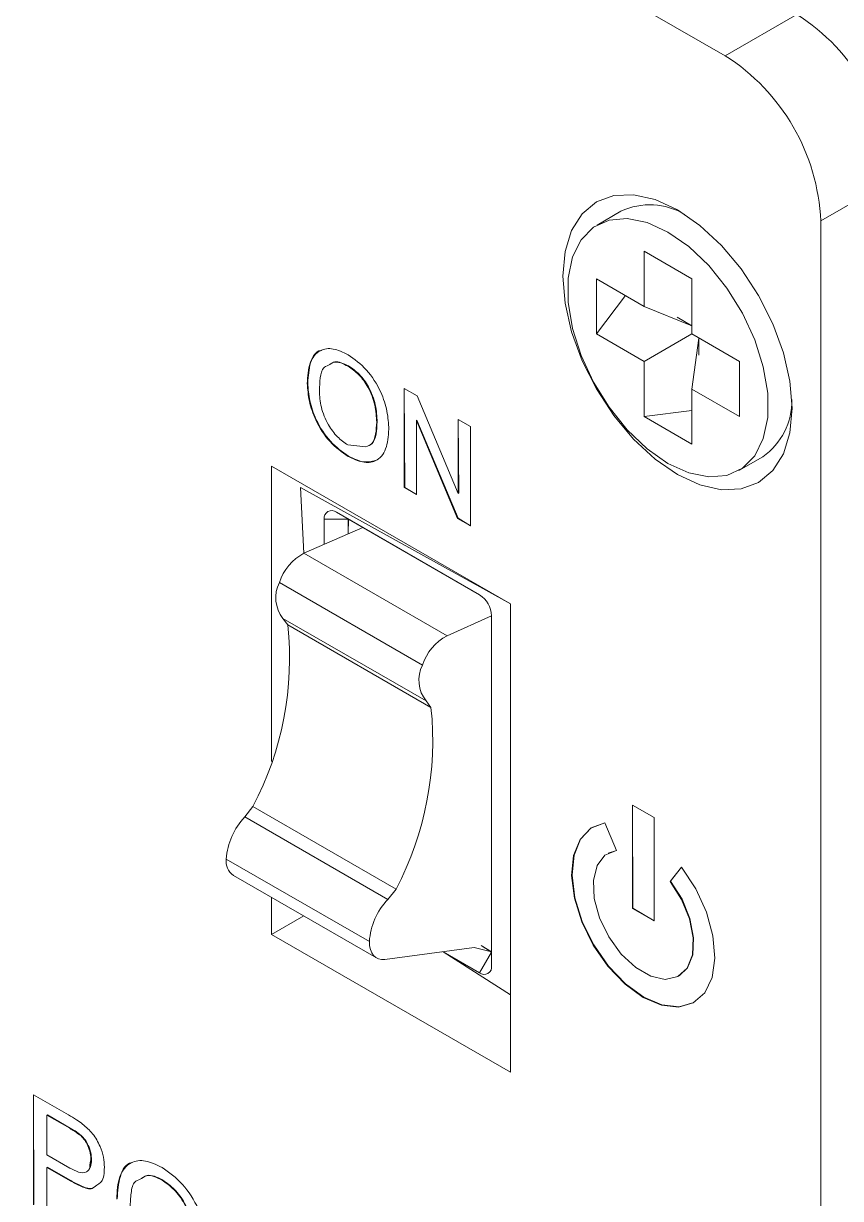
# Model space of a CAD drawing. Header units: millimetres. Extents: x 2 to 278, y 1 to 215.
# Drawn here: x 249.41 to 255.45, y 168.92 to 177.63 of the extents above; entities that cross this region are included whole.
import ezdxf

# ---------------------------------------------------------------- set-up
doc = ezdxf.new("R2010")
doc.units = ezdxf.units.MM

msp = doc.modelspace()

# ---------------------------------------------------------------- linework, layer by layer
at = {"color": 7, "linetype": 'Continuous', "lineweight": 18}
for p, q in [((254.6012, 177.3881), (213.2354, 201.2681)), ((254.6012, 177.3881), (255.1315, 177.6943)), ((255.3083, 176.1634), (255.8386, 176.4695)), ((253.8287, 176.2357), (253.652, 176.1336)), ((255.3083, 157.9137), (255.3083, 176.1634)), ((254.3537, 175.7346), (254.0001, 175.9387)), ((254.0001, 175.9387), (254.0001, 175.5304)), ((253.6466, 175.7345), (254.0001, 175.5304)), ((253.6466, 175.7345), (253.6466, 175.3263)), ((254.3537, 175.7346), (254.3537, 175.3263)), ((253.6466, 175.3263), (253.8618, 175.6103)), ((254.3537, 175.3875), (254.0001, 175.5304)), ((254.244, 175.4509), (254.3537, 175.3875)), ((253.6466, 175.3263), (254.0001, 175.1222)), ((254.0001, 175.1222), (254.3537, 175.3263)), ((254.7073, 175.1222), (254.3537, 175.3263)), ((254.4067, 175.2957), (254.3537, 174.9181)), ((254.4067, 175.2957), (254.4067, 175.1691)), ((254.0001, 175.1222), (254.0001, 174.7139)), ((254.7073, 174.714), (254.7073, 175.1222)), ((251.8125, 175.0889), (251.809, 175.0869)), ((251.5098, 174.9619), (251.5062, 174.9599)), ((252.2242, 174.9226), (252.3191, 174.8678)), ((252.2242, 174.1877), (252.2242, 174.9226)), ((252.2278, 174.1897), (252.2242, 174.9226)), ((252.3191, 174.8678), (252.624, 174.1434)), ((254.3537, 174.5098), (254.3537, 174.9181)), ((254.7073, 174.714), (254.3537, 174.9181)), ((254.3537, 174.7583), (254.0001, 174.7139)), ((252.0238, 174.6745), (252.0202, 174.6724)), ((252.3175, 174.6863), (252.314, 174.6842)), ((252.314, 174.6842), (252.314, 174.1359)), ((252.6189, 173.9598), (252.314, 174.6842)), ((252.6224, 173.9619), (252.3175, 174.6863)), ((252.624, 174.6918), (252.7138, 174.64)), ((252.624, 174.1434), (252.624, 174.6918)), ((252.6275, 174.1455), (252.624, 174.6918)), ((254.0001, 174.7139), (254.3537, 174.5098)), ((252.7138, 174.64), (252.7138, 173.9051)), ((251.8077, 174.5035), (251.9411, 174.4911)), ((251.8117, 174.4205), (251.8081, 174.4185)), ((254.7019, 174.3149), (254.8787, 174.417)), ((253.0102, 173.3257), (251.2424, 174.3462)), ((251.2424, 174.3462), (251.2424, 172.1591)), ((251.4569, 174.189), (251.482, 173.7015)), ((253.0102, 173.3257), (251.4569, 174.189)), ((251.4569, 174.189), (251.4569, 174.189)), ((252.2278, 174.1897), (252.2242, 174.1877)), ((252.314, 174.1359), (252.2242, 174.1877)), ((252.314, 174.1359), (252.2278, 174.1897)), ((252.6275, 174.1455), (252.624, 174.1434)), ((251.7218, 174.005), (252.7815, 173.3933)), ((252.6224, 173.9619), (252.6189, 173.9598)), ((252.7138, 173.9051), (252.6224, 173.9619)), ((251.9178, 173.8919), (251.482, 173.7015)), ((251.632, 173.9531), (251.8085, 173.9549)), ((251.632, 173.767), (251.632, 173.9531)), ((251.8085, 173.9549), (251.8085, 173.8441)), ((251.8085, 173.8441), (251.8116, 173.9531)), ((251.8116, 173.9531), (252.7815, 173.3933)), ((252.7138, 173.9051), (252.6189, 173.9598)), ((252.5417, 173.0897), (251.482, 173.7015)), ((251.2999, 173.4838), (252.3596, 172.872)), ((253.0102, 169.8554), (253.0102, 173.3257)), ((251.3262, 173.2187), (252.3859, 172.607)), ((251.3627, 173.1697), (251.3262, 173.2187)), ((252.8713, 173.2377), (252.5417, 173.0897)), ((252.8713, 173.2377), (252.8713, 170.6452)), ((251.3627, 173.1697), (252.4224, 172.558)), ((252.3859, 172.607), (252.4224, 172.558)), ((251.0438, 171.7476), (251.1045, 171.8248)), ((252.1642, 171.2131), (251.1045, 171.8248)), ((253.9145, 171.834), (254.0736, 171.7421)), ((253.9145, 171.834), (253.9145, 171.0685)), ((253.9145, 171.834), (253.918, 171.0705)), ((252.1035, 171.1359), (251.0438, 171.7476)), ((253.7952, 171.4994), (253.7099, 171.7037)), ((254.0736, 171.7421), (254.0736, 170.9766)), ((253.7952, 171.4994), (253.7351, 171.4793)), ((253.7351, 171.4793), (253.7351, 171.4793)), ((251.9663, 170.8236), (250.9066, 171.4353)), ((254.1929, 171.2697), (254.2782, 171.3757)), ((254.1965, 171.2718), (254.2782, 171.3757)), ((250.9592, 171.3144), (252.0189, 170.7027)), ((254.1965, 171.2718), (254.1929, 171.2697)), ((252.1642, 171.2131), (252.1035, 171.1359)), ((251.2424, 171.1509), (251.2424, 170.8759)), ((251.4806, 171.0134), (251.2424, 170.8759)), ((253.918, 171.0705), (253.9145, 171.0685)), ((253.9145, 171.0685), (254.0736, 170.9766)), ((253.918, 171.0705), (254.0736, 170.9766)), ((251.2424, 170.8759), (253.0102, 169.8554)), ((252.0813, 170.6918), (252.7428, 170.7795)), ((252.7815, 170.5933), (252.512, 170.7489)), ((252.512, 170.7489), (253.0102, 170.4302)), ((252.7428, 170.7795), (252.8713, 170.7489)), ((252.8713, 170.7453), (252.7815, 170.5933)), ((252.7931, 170.794), (252.8713, 170.7453)), ((252.8713, 170.7489), (252.7931, 170.794)), ((254.2601, 170.5699), (254.2601, 170.5699)), ((249.4787, 169.6894), (249.7385, 169.5394)), ((249.4787, 168.8728), (249.4787, 169.6894)), ((249.4823, 168.8749), (249.4787, 169.6894)), ((249.582, 169.5396), (249.5785, 169.5376)), ((249.7473, 169.4401), (249.5785, 169.5376)), ((249.5785, 169.5376), (249.5785, 169.2445)), ((249.7508, 169.4422), (249.582, 169.5396)), ((249.7508, 169.4422), (249.7473, 169.4401)), ((249.8323, 169.388), (249.8288, 169.3859)), ((249.5785, 169.2445), (249.749, 169.146)), ((249.9084, 169.2075), (249.9048, 169.2054)), ((249.582, 169.1523), (249.5785, 169.1503)), ((249.5785, 169.1503), (249.5785, 168.8153)), ((249.7517, 169.0503), (249.5785, 169.1503)), ((249.7552, 169.0523), (249.582, 169.1523)), ((249.7552, 169.0523), (249.7517, 169.0503)), ((250.4351, 169.0576), (250.4316, 169.0556))]:
    msp.add_line(p, q, dxfattribs=at)
at = {"color": 7, "linetype": 'Continuous', "lineweight": 18, "flags": 128}
for points in [[(254.2476, 174.2852), (254.4132, 174.2085), (254.5724, 174.1724), (254.7191, 174.1782), (254.8476, 174.2258), (254.9532, 174.3134), (255.0316, 174.4376), (255.0799, 174.5935), (255.0962, 174.7752), (255.0799, 174.9758), (255.0316, 175.1875), (254.9532, 175.4022), (254.8476, 175.6116), (254.7191, 175.8077), (254.5724, 175.9829), (254.4132, 176.1305), (254.2476, 176.2449), (254.0821, 176.3217), (253.9229, 176.3578), (253.7762, 176.3519), (253.6476, 176.3043), (253.5421, 176.2167), (253.4637, 176.0926), (253.4154, 175.9367), (253.3991, 175.7549), (253.4154, 175.5544), (253.4637, 175.3427), (253.5421, 175.128), (253.6476, 174.9186), (253.7762, 174.7225), (253.9229, 174.5473), (254.0821, 174.3996), (254.2476, 174.2852)], [(254.1769, 176.0816), (254.3313, 175.9738), (254.4789, 175.8332), (254.6133, 175.666), (254.7287, 175.4794), (254.8199, 175.2818), (254.883, 175.0816), (254.9153, 174.8876), (254.9153, 174.7084), (254.883, 174.5517), (254.8199, 174.4244), (254.7287, 174.332), (254.6133, 174.2787), (254.4789, 174.2667), (254.3313, 174.2965), (254.1769, 174.3669), (254.0226, 174.4747), (253.8749, 174.6153), (253.7405, 174.7826), (253.6252, 174.9691), (253.5339, 175.1668), (253.4708, 175.367), (253.4385, 175.5609), (253.4385, 175.7401), (253.4708, 175.8968), (253.5339, 176.0241), (253.6252, 176.1165), (253.7405, 176.1698), (253.8749, 176.1818), (254.0226, 176.152), (254.1769, 176.0816)], [(253.7099, 171.7037), (253.6052, 171.6635), (253.5262, 171.581), (253.478, 171.4616), (253.4639, 171.3133), (253.4848, 171.1458), (253.5393, 170.9701), (253.6238, 170.7979), (253.7327, 170.6405), (253.8589, 170.5084), (253.994, 170.4102), (254.1292, 170.3524), (254.2554, 170.3388), (254.3643, 170.3704), (254.4488, 170.445), (254.5033, 170.5577), (254.5242, 170.7012), (254.5101, 170.8658), (254.4619, 171.0408), (254.3829, 171.2146), (254.2782, 171.3757)], [(253.7099, 171.7037), (253.6088, 171.6655), (253.5297, 171.583), (253.4815, 171.4637), (253.4674, 171.3153), (253.4883, 171.1478), (253.5428, 170.9721), (253.6273, 170.7999), (253.7363, 170.6426), (253.8625, 170.5104), (253.9976, 170.4122), (254.1327, 170.3544), (254.2589, 170.3409), (254.3679, 170.3724), (254.3726, 170.3751)], [(253.7952, 171.4994), (253.7107, 171.4631), (253.652, 171.3867), (253.6245, 171.277), (253.6307, 171.1442), (253.6701, 171.0003), (253.7389, 170.8585), (253.831, 170.7315), (253.938, 170.6311), (254.0501, 170.5664), (254.1571, 170.5433), (254.2492, 170.5639), (254.318, 170.6263), (254.3574, 170.7248), (254.3636, 170.8504), (254.3361, 170.9918), (254.2774, 171.1359), (254.1929, 171.2697)], [(254.2601, 170.5699), (254.3216, 170.6283), (254.3609, 170.7268), (254.3671, 170.8525), (254.3396, 170.9938), (254.281, 171.138), (254.1965, 171.2718)], [(252.0813, 170.6918), (252.0565, 170.6911), (252.0338, 170.6959), (252.0137, 170.7059), (251.9967, 170.721), (251.9832, 170.7409), (251.9735, 170.765), (251.9678, 170.7928), (251.9663, 170.8236)]]:
    msp.add_lwpolyline(points, dxfattribs=at)
at = {"color": 7, "linetype": 'Continuous', "lineweight": 18}
for centre, radius, start, end in [((254.3034, 176.3997), 1.5368, 2.60548, 57.39452), ((253.7731, 176.0935), 1.5368, 2.60548, 57.39452), ((254.0428, 175.7805), 0.503, 58.89825, 115.18164), ((254.5943, 174.8285), 0.5002, 304.6419, 1.26746), ((251.6868, 173.962), 0.0555, 50.79671, 189.21404), ((251.6579, 173.3693), 0.3759, 117.908, 162.27571), ((251.5199, 173.3718), 0.2469, 153.03914, 218.32257), ((252.6763, 173.2288), 0.1952, 2.60548, 57.39452), ((249.0091, 172.9243), 2.3664, 332.31315, 5.95166), ((252.7176, 172.7576), 0.3759, 117.908, 162.27571), ((252.5796, 172.7601), 0.2469, 153.03914, 218.32257), ((250.0688, 172.3126), 2.3664, 332.31315, 5.95166), ((251.4036, 171.4033), 0.498, 136.25671, 176.31391), ((251.0334, 171.4186), 0.1279, 172.4721, 234.52521), ((252.4633, 170.7916), 0.498, 136.25671, 176.31391), ((252.8166, 170.6363), 0.0555, 230.79671, 9.21404)]:
    msp.add_arc(centre, radius, start, end, dxfattribs=at)
for points, knots in [([(251.5062, 174.9599), (251.5094, 175.0132), (251.5156, 175.1196), (251.5899, 175.2103), (251.6961, 175.2263), (251.771, 175.1901), (251.8085, 175.172)], [0, 0, 0, 0, 0.28057, 0.559575, 0.779561, 1, 1, 1, 1]), ([(251.5098, 174.9619), (251.5136, 175.0136), (251.5213, 175.1166), (251.5684, 175.2), (251.6101, 175.2049), (251.6115, 175.2051)], [0, 0, 0, 0, 0.4927285, 0.9827064, 1, 1, 1, 1]), ([(251.6737, 175.0998), (251.6432, 175.0845), (251.6141, 175.0726), (251.6006, 174.9999), (251.5975, 174.9379), (251.596, 174.9069)], [0, 0, 0, 0, 0.148758, 0.573719, 1, 1, 1, 1]), ([(251.8125, 175.0889), (251.7751, 175.1073), (251.7218, 175.1333), (251.6874, 175.109), (251.6737, 175.0998)], [0, 0, 0, 0, 0.703419, 1, 1, 1, 1]), ([(251.809, 175.0869), (251.7715, 175.1052), (251.7183, 175.1313), (251.6839, 175.107), (251.6737, 175.0998)], [0, 0, 0, 0, 0.703419, 1, 1, 1, 1]), ([(251.8085, 175.172), (251.8553, 175.1386), (251.9489, 175.0719), (252.052, 174.9085), (252.1026, 174.7514), (252.1075, 174.6637), (252.11, 174.6199)], [0, 0, 0, 0, 0.2795644, 0.5585841, 0.7790872, 1, 1, 1, 1]), ([(252.0202, 174.6724), (252.0181, 174.7138), (252.0137, 174.7963), (251.9661, 174.925), (251.8908, 175.0298), (251.8363, 175.0679), (251.809, 175.0869)], [0, 0, 0, 0, 0.280797, 0.560068, 0.779984, 1, 1, 1, 1]), ([(252.0238, 174.6745), (252.0216, 174.7158), (252.0173, 174.7983), (251.9696, 174.9271), (251.8943, 175.0318), (251.8398, 175.0699), (251.8125, 175.0889)], [0, 0, 0, 0, 0.280797, 0.560068, 0.779984, 1, 1, 1, 1]), ([(251.8081, 174.4185), (251.7621, 174.4511), (251.6702, 174.5163), (251.5685, 174.6755), (251.5157, 174.8298), (251.5094, 174.9165), (251.5062, 174.9599)], [0, 0, 0, 0, 0.2796, 0.558765, 0.77931, 1, 1, 1, 1]), ([(251.8117, 174.4205), (251.7657, 174.4531), (251.6738, 174.5184), (251.572, 174.6776), (251.5192, 174.8319), (251.5129, 174.9186), (251.5098, 174.9619)], [0, 0, 0, 0, 0.2796, 0.558765, 0.77931, 1, 1, 1, 1]), ([(251.596, 174.9069), (251.5981, 174.8663), (251.6025, 174.7854), (251.6538, 174.6598), (251.7276, 174.5585), (251.781, 174.5218), (251.8077, 174.5035)], [0, 0, 0, 0, 0.280657, 0.559885, 0.779849, 1, 1, 1, 1]), ([(251.9411, 174.4911), (251.9575, 174.4969), (251.9955, 174.5102), (252.0193, 174.5834), (252.0223, 174.6441), (252.0238, 174.6745)], [0, 0, 0, 0, 0.275919, 0.637485, 1, 1, 1, 1]), ([(251.9411, 174.4911), (251.954, 174.4948), (251.9919, 174.5082), (252.0158, 174.5813), (252.0188, 174.642), (252.0202, 174.6724)], [0, 0, 0, 0, 0.275919, 0.637485, 1, 1, 1, 1]), ([(252.11, 174.6199), (252.106, 174.5683), (252.098, 174.4655), (252.0238, 174.3777), (251.9178, 174.3675), (251.8447, 174.4015), (251.8081, 174.4185)], [0, 0, 0, 0, 0.280353, 0.559502, 0.779635, 1, 1, 1, 1]), ([(252.0121, 174.3883), (251.9822, 174.3814), (251.922, 174.3673), (251.8486, 174.4027), (251.8117, 174.4205)], [0, 0, 0, 0, 0.49567, 1, 1, 1, 1]), ([(249.7385, 169.5394), (249.7582, 169.528), (249.7933, 169.5076), (249.828, 169.4823), (249.8433, 169.4712)], [0, 0, 0, 0, 0.5601005, 1, 1, 1, 1]), ([(249.8288, 169.3859), (249.8136, 169.3973), (249.7866, 169.4176), (249.7593, 169.4332), (249.7473, 169.4401)], [0, 0, 0, 0, 0.559585, 1, 1, 1, 1]), ([(249.8323, 169.388), (249.8172, 169.3993), (249.7902, 169.4196), (249.7629, 169.4353), (249.7508, 169.4422)], [0, 0, 0, 0, 0.559585, 1, 1, 1, 1]), ([(249.8433, 169.4712), (249.869, 169.4492), (249.9201, 169.4053), (249.9728, 169.3121), (250.0002, 169.2247), (250.0031, 169.1757), (250.0045, 169.1511)], [0, 0, 0, 0, 0.280013, 0.55891, 0.779396, 1, 1, 1, 1]), ([(249.9048, 169.2054), (249.9039, 169.2223), (249.9021, 169.2559), (249.8847, 169.3076), (249.8598, 169.3535), (249.8391, 169.3751), (249.8288, 169.3859)], [0, 0, 0, 0, 0.280261, 0.560078, 0.78015, 1, 1, 1, 1]), ([(249.9084, 169.2075), (249.9075, 169.2243), (249.9057, 169.258), (249.8883, 169.3096), (249.8633, 169.3555), (249.8426, 169.3771), (249.8323, 169.388)], [0, 0, 0, 0, 0.280261, 0.560078, 0.78015, 1, 1, 1, 1]), ([(249.749, 169.146), (249.7707, 169.1344), (249.8138, 169.1112), (249.8719, 169.1073), (249.9013, 169.1484), (249.9037, 169.1864), (249.9048, 169.2054)], [0, 0, 0, 0, 0.281401, 0.559753, 0.779356, 1, 1, 1, 1]), ([(249.9048, 169.2054), (249.8898, 169.1369), (249.9068, 169.1543), (249.9078, 169.1876), (249.9084, 169.2075)], [0, 0, 0, 0, 0.403533, 1, 1, 1, 1]), ([(250.0952, 168.9145), (250.0987, 168.9737), (250.1056, 169.0919), (250.1882, 169.1927), (250.3062, 169.2105), (250.3894, 169.1702), (250.431, 169.1501)], [0, 0, 0, 0, 0.28057, 0.559575, 0.779561, 1, 1, 1, 1]), ([(250.0987, 168.9165), (250.103, 168.9738), (250.1116, 169.0882), (250.1634, 169.1807), (250.2092, 169.1863), (250.2103, 169.1865)], [0, 0, 0, 0, 0.495465, 0.988164, 1, 1, 1, 1]), ([(250.0045, 169.1511), (250.0025, 169.1096), (249.9995, 169.048), (249.9611, 169.0273), (249.9275, 169.0052)], [0, 0, 0, 0, 0.672922, 1, 1, 1, 1]), ([(250.4351, 169.0576), (250.3936, 169.0779), (250.3338, 169.107), (250.2952, 169.0796), (250.2799, 169.0692)], [0, 0, 0, 0, 0.696088, 1, 1, 1, 1]), ([(250.4316, 169.0556), (250.39, 169.0758), (250.3303, 169.1049), (250.2917, 169.0775), (250.2799, 169.0692)], [0, 0, 0, 0, 0.696088, 1, 1, 1, 1]), ([(250.431, 169.1501), (250.4831, 169.113), (250.5871, 169.0389), (250.7016, 168.8573), (250.7578, 168.6827), (250.7633, 168.5854), (250.766, 168.5367)], [0, 0, 0, 0, 0.279564, 0.558584, 0.779087, 1, 1, 1, 1]), ([(249.9275, 169.0052), (249.923, 169.0013), (249.901, 168.9821), (249.8331, 169.0088), (249.7788, 169.0364), (249.7517, 169.0503)], [0, 0, 0, 0, 0.1148832, 0.5567264, 1, 1, 1, 1]), ([(249.9275, 169.0052), (249.9265, 169.0033), (249.9046, 168.9841), (249.8366, 169.0109), (249.7824, 169.0385), (249.7552, 169.0523)], [0, 0, 0, 0, 0.1148832, 0.5567264, 1, 1, 1, 1]), ([(250.2799, 169.0692), (250.2482, 169.0534), (250.2153, 169.0401), (250.2, 168.9589), (250.1966, 168.8901), (250.1949, 168.8556)], [0, 0, 0, 0, 0.155553, 0.577122, 1, 1, 1, 1]), ([(250.6663, 168.5951), (250.6639, 168.641), (250.6591, 168.7327), (250.6061, 168.8757), (250.5225, 168.9921), (250.4619, 169.0344), (250.4316, 169.0556)], [0, 0, 0, 0, 0.2807967, 0.5600682, 0.779984, 1, 1, 1, 1]), ([(250.6699, 168.5971), (250.6674, 168.643), (250.6626, 168.7347), (250.6097, 168.8777), (250.526, 168.9942), (250.4654, 169.0364), (250.4351, 169.0576)], [0, 0, 0, 0, 0.2807967, 0.5600682, 0.779984, 1, 1, 1, 1])]:
    msp.add_open_spline(points, degree=3, knots=knots, dxfattribs=at)

doc.saveas('drawing.dxf')
